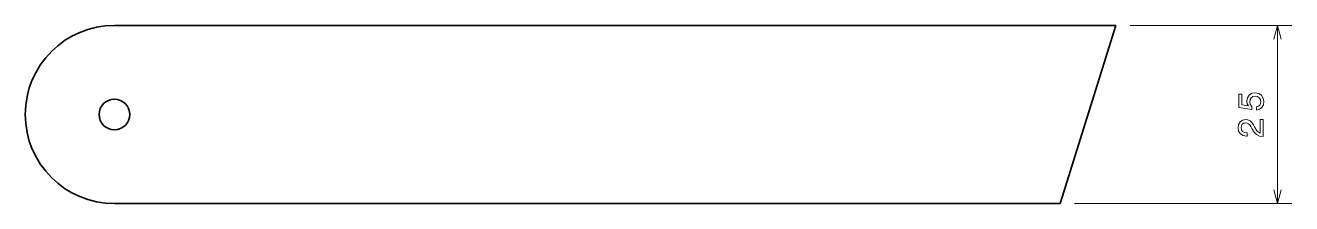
# Model space of a CAD drawing. Extents: x 85 to 263, y 108 to 133.
import ezdxf

# ---------------------------------------------------------------- set-up
doc = ezdxf.new("R2010")
doc.units = 0

msp = doc.modelspace()

# ---------------------------------------------------------------- linework, layer by layer
at = {"color": 7, "lineweight": 35}
for p, q in [((121.329422, 132.967194), (97.900558, 132.967194)), ((238.400558, 132.967194), (124.471695, 132.967194)), ((238.400558, 132.967194), (230.601959, 107.967201)), ((97.900558, 107.967201), (121.329422, 107.967201)), ((124.471695, 107.967201), (230.601959, 107.967201))]:
    msp.add_line(p, q, dxfattribs=at)
at = {"color": 7, "lineweight": 35, "ltscale": 0.078557}
for p, q in [((124.471695, 132.967194), (121.329422, 132.967194)), ((121.329422, 107.967201), (124.471695, 107.967201))]:
    msp.add_line(p, q, dxfattribs=at)
at = {"color": 7, "lineweight": 13}
for p, q in [((240.400558, 132.967194), (263.079407, 132.967194)), ((261.079407, 107.967201), (261.079407, 132.967194)), ((232.601959, 107.967201), (263.079407, 107.967201))]:
    msp.add_line(p, q, dxfattribs=at)
for points in [[(261.597046, 131.035339), (261.079407, 132.967194), (260.561768, 131.035339)], [(260.561768, 109.899048), (261.079407, 107.967201), (261.597046, 109.899048)]]:
    msp.add_lwpolyline(points, dxfattribs=at)
for points in [[(258.166565, 121.084488), (258.580109, 121.195442), (258.902893, 121.442558), (259.104614, 121.805672), (259.180267, 122.269646), (259.089478, 122.779015), (258.842377, 123.177429), (258.449005, 123.429588), (257.944672, 123.525414), (257.475647, 123.439674), (257.107483, 123.197601), (256.870483, 122.819359), (256.784729, 122.33017), (256.845245, 121.951927), (257.011658, 121.659416), (256.068604, 121.800629), (256.068604, 123.333771), (255.655045, 123.333771), (255.655045, 121.46273), (257.510956, 121.185356), (257.510956, 121.588814), (257.273926, 121.881317), (257.188171, 122.254517), (257.243652, 122.577286), (257.405029, 122.824402), (257.652161, 122.980743), (257.969879, 123.036217), (258.287598, 122.980743), (258.534729, 122.819359), (258.691071, 122.572243), (258.746552, 122.254517), (258.711243, 121.987228), (258.595245, 121.780457), (258.413696, 121.629158), (258.166565, 121.553513)], [(259.079407, 117.368637), (259.079407, 119.774261), (258.645691, 119.774261), (258.645691, 117.872963), (258.408661, 117.978867), (258.211975, 118.160423), (257.853882, 118.720222), (257.702606, 119.017776), (257.485748, 119.350632), (257.233582, 119.587662), (256.936035, 119.723824), (256.598145, 119.774261), (256.1745, 119.688522), (255.841644, 119.451492), (255.629822, 119.088379), (255.554184, 118.619362), (255.639923, 118.135208), (255.876953, 117.767052), (256.255188, 117.530022), (256.754456, 117.449333), (256.825073, 117.449333), (256.825073, 117.908264), (256.784729, 117.908264), (256.441772, 117.953651), (256.189636, 118.089821), (256.028259, 118.306679), (255.972778, 118.594147), (256.023193, 118.88665), (256.149292, 119.103508), (256.345978, 119.24472), (256.593079, 119.295151), (256.825073, 119.25985), (257.021759, 119.164032), (257.193237, 119.002647), (257.344543, 118.780746), (257.50592, 118.483192), (257.818604, 117.988953), (258.151428, 117.640976), (258.554901, 117.434204), (259.06427, 117.368637)]]:
    msp.add_lwpolyline(points, close=True, dxfattribs=at)
at = {"color": 7, "lineweight": 35}
msp.add_circle((97.900558, 120.467201), 2.15, dxfattribs=at)
msp.add_arc((97.900558, 120.467201), 12.5, 90.000003, 269.999997, dxfattribs=at)

doc.saveas('drawing.dxf')
